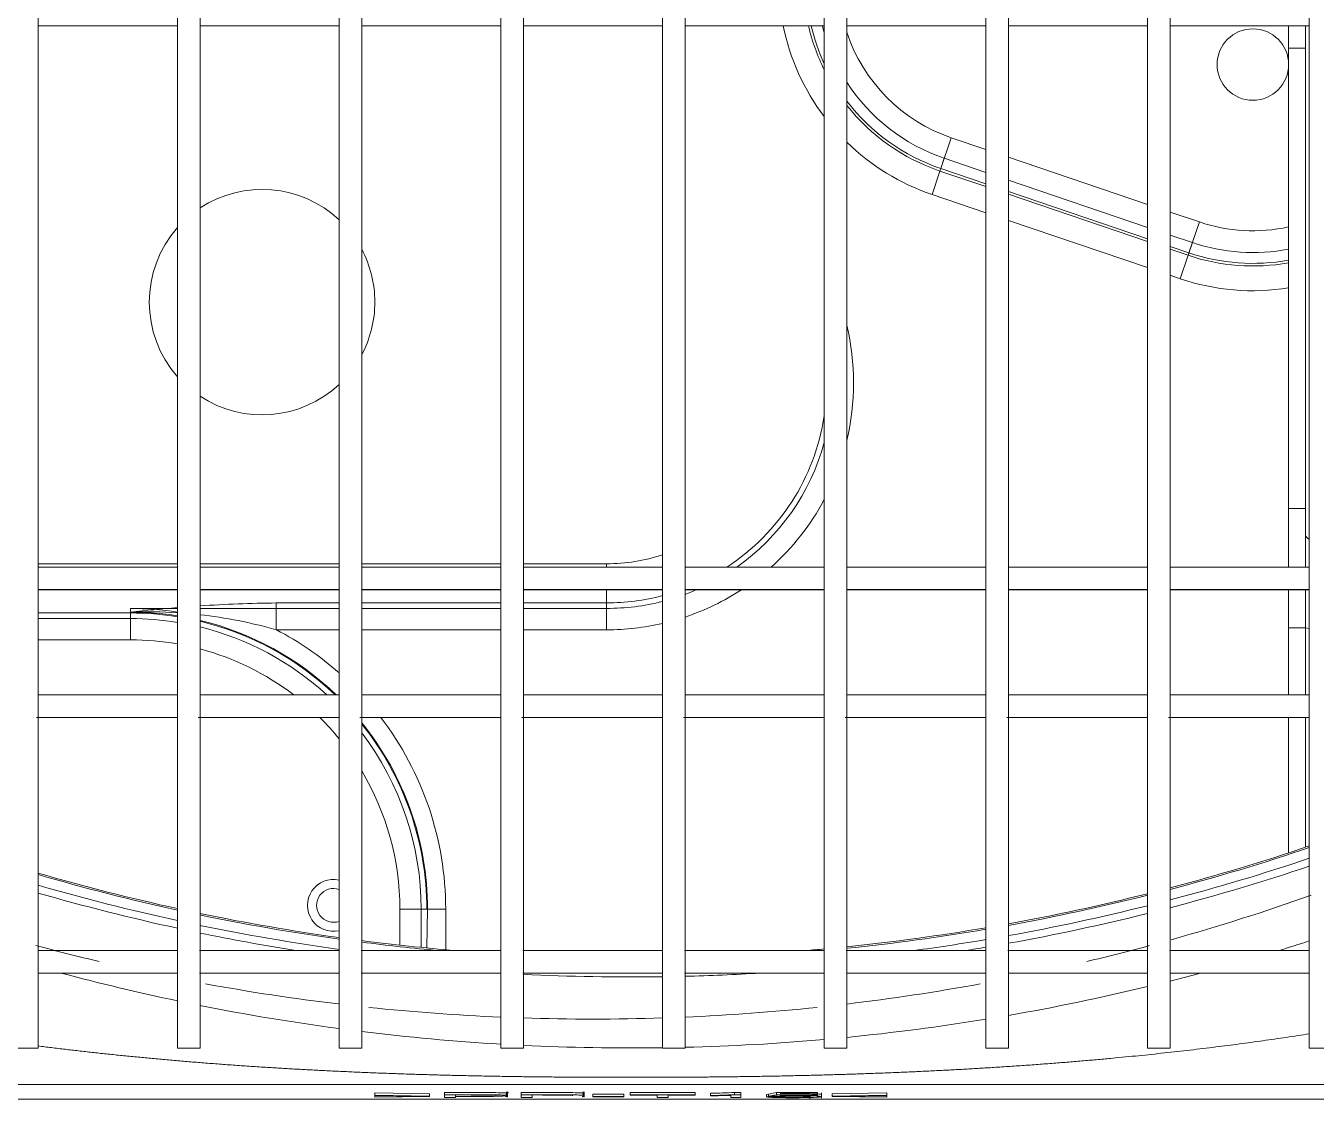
# Model space of a CAD drawing. Header units: millimetres. Extents: x 147592 to 201688, y -27981 to 8299.
# Drawn here: x 166369.7 to 166541.3, y -805 to -662.3 of the extents above; entities that cross this region are included whole.
import ezdxf

# ---------------------------------------------------------------- set-up
doc = ezdxf.new("R2010")
doc.units = ezdxf.units.MM
for name, color, linetype, lineweight in [('A-DETL-____-WIDE', 7, 'Continuous', 80), ('G-XREF-____-OTLN', 7, 'Continuous', 5), ('M-EQPM-____-OTLN', 7, 'Continuous', 5)]:
    doc.layers.add(name, color=color, linetype=linetype, lineweight=lineweight)

# ---------------------------------------------------------------- blocks, each defined once
blk = doc.blocks.new('RUXYQ18BA - top_dwg-2871796-二层给排水_消防平面图')
at = {"layer": 'G-XREF-____-OTLN'}
for p, q in [((414.71, -225.41), (433.2, -225.41)), ((436.2, -225.41), (454.69, -225.41)), ((457.69, -225.41), (476.19, -225.41)), ((479.18, -225.41), (497.68, -225.41)), ((500.68, -225.41), (519.17, -225.41)), ((522.17, -225.41), (540.66, -225.41)), ((543.66, -225.41), (562.15, -225.41)), ((565.15, -225.41), (583.64, -225.41)), ((540.66, -244.91), (535.13, -243.03)), ((562.15, -252.21), (543.66, -245.93)), ((568.11, -254.23), (565.15, -253.23)), ((433.2, -297.39), (414.71, -297.39)), ((454.69, -297.39), (436.2, -297.39)), ((476.19, -297.39), (457.69, -297.39)), ((497.68, -297.39), (479.18, -297.39)), ((519.17, -297.39), (500.68, -297.39)), ((540.66, -297.39), (522.17, -297.39)), ((562.15, -297.39), (543.66, -297.39)), ((583.64, -297.39), (565.15, -297.39)), ((414.71, -300.38), (433.2, -300.38)), ((436.2, -300.38), (454.69, -300.38)), ((457.69, -300.38), (476.19, -300.38)), ((479.18, -300.38), (497.68, -300.38)), ((500.68, -300.38), (519.17, -300.38)), ((522.17, -300.38), (540.66, -300.38)), ((543.66, -300.38), (562.15, -300.38)), ((565.15, -300.38), (583.64, -300.38)), ((433.2, -302.88), (426.96, -302.88)), ((454.69, -302.88), (436.2, -302.88)), ((476.19, -302.88), (457.69, -302.88)), ((490.25, -302.88), (479.18, -302.88)), ((426.96, -304.22), (414.71, -304.22)), ((433.2, -314.38), (414.71, -314.38)), ((454.69, -314.38), (436.2, -314.38)), ((476.19, -314.38), (457.69, -314.38)), ((497.68, -314.38), (479.18, -314.38)), ((519.17, -314.38), (500.68, -314.38)), ((540.66, -314.38), (522.17, -314.38)), ((562.15, -314.38), (543.66, -314.38)), ((583.64, -314.38), (565.15, -314.38)), ((414.71, -317.38), (433.2, -317.38)), ((436.2, -317.38), (454.69, -317.38)), ((457.69, -317.38), (476.19, -317.38)), ((479.18, -317.38), (497.68, -317.38)), ((500.68, -317.38), (519.17, -317.38)), ((522.17, -317.38), (540.66, -317.38)), ((543.66, -317.38), (562.15, -317.38)), ((565.15, -317.38), (583.64, -317.38)), ((580.89, -317.38), (580.89, -335.38)), ((583.14, -317.38), (583.14, -334.63)), ((465.6, -347.94), (465.6, -342.86)), ((433.2, -348.36), (414.71, -348.36)), ((454.69, -348.36), (436.2, -348.36)), ((476.19, -348.36), (457.69, -348.36)), ((497.68, -348.36), (479.18, -348.36)), ((519.17, -348.36), (500.68, -348.36)), ((540.66, -348.36), (522.17, -348.36)), ((562.15, -348.36), (543.66, -348.36)), ((583.64, -348.36), (565.15, -348.36)), ((414.71, -351.36), (433.2, -351.36)), ((436.2, -351.36), (454.69, -351.36)), ((457.69, -351.36), (476.19, -351.36)), ((479.18, -351.36), (497.68, -351.36)), ((500.68, -351.36), (519.17, -351.36)), ((522.17, -351.36), (540.66, -351.36)), ((543.66, -351.36), (562.15, -351.36)), ((565.15, -351.36), (583.64, -351.36)), ((477.07, -367.83), (477.07, -367.17)), ((487.27, -367.83), (487.27, -367.17)), ((511.76, -367.74), (511.76, -367.44)), ((513.9, -367.59), (513.31, -367.69)), ((518.79, -368), (518.79, -367.3))]:
    blk.add_line(p, q, dxfattribs=at)
at = {"layer": 'G-XREF-____-OTLN', "color": 251, "true_color": 0x666666}
for p, q in [((583.14, -228.38), (580.89, -228.38)), ((543.66, -242.88), (562.15, -249.16)), ((534.55, -244.72), (540.66, -246.8)), ((562.15, -253.73), (543.66, -247.45)), ((543.66, -247.82), (562.15, -254.1)), ((562.15, -257.57), (543.66, -251.29)), ((583.14, -289.59), (580.89, -289.59)), ((414.71, -296.94), (433.2, -296.94)), ((436.2, -296.94), (454.69, -296.94)), ((457.69, -296.94), (476.19, -296.94)), ((426.96, -304.22), (426.96, -302.88)), ((457.69, -302.15), (476.19, -302.15)), ((476.19, -305.72), (457.69, -305.72))]:
    blk.add_line(p, q, dxfattribs=at)
at = {"layer": 'G-XREF-____-OTLN', "flags": 128}
for points in [[(411.71, -361.36), (414.71, -361.36), (414.71, 213.41), (411.71, 213.41)], [(433.2, -361.36), (436.2, -361.36), (436.2, 213.41), (433.2, 213.41)], [(454.69, 213.41), (457.69, 213.41), (457.69, -361.36), (454.69, -361.36)], [(476.19, -361.36), (479.18, -361.36), (479.18, 213.41), (476.19, 213.41)], [(500.68, -361.36), (500.68, 213.41), (497.68, 213.41), (497.68, -361.36)], [(522.17, -361.36), (522.17, 213.41), (519.17, 213.41), (519.17, -361.36)], [(543.66, -361.36), (543.66, 213.41), (540.66, 213.41), (540.66, -361.36)], [(565.15, -361.36), (565.15, 213.41), (562.15, 213.41), (562.15, -361.36)], [(586.64, -361.36), (586.64, 213.41), (583.64, 213.41), (583.64, -361.36)], [(496.96, -367.92), (496.96, -367.58), (493.36, -367.58), (493.36, -367.54), (502.03, -367.54), (502.03, -367.58), (498.41, -367.58), (498.41, -367.92)], [(508.1, -367.24), (508.1, -367.54), (507.23, -367.54), (507.23, -367.24)], [(527.5, -367.3), (520.25, -367.41), (520.25, -367.71), (527.5, -367.6), (527.5, -367.65), (521.75, -367.73), (527.5, -367.81), (527.5, -367.65)]]:
    blk.add_lwpolyline(points, close=True, dxfattribs=at)
for points in [[(580.89, -225.41), (580.89, -228.38), (580.89, -289.59), (580.89, -297.39)], [(583.14, -225.41), (583.14, -228.38), (583.14, -289.59), (583.14, -297.39)], [(580.89, -300.38), (580.89, -305.48), (580.89, -314.38)], [(583.14, -300.38), (583.14, -305.48), (583.14, -314.38)], [(723.34, -333.44), (723.34, -362.24), (723.33, -364.94), (659.59, -364.94), (656.41, -368.13), (330.54, -368.13)], [(669.61, -352.14), (655.6, -366.18), (331.34, -366.18), (326.53, -361.36)], [(459.44, -367.81), (459.44, -367.6), (459.44, -367.3), (466.69, -367.41), (466.69, -367.71), (466.69, -367.75), (459.44, -367.86), (459.44, -367.81), (465.2, -367.73), (459.44, -367.65), (459.44, -367.6), (466.69, -367.71)], [(470.16, -367.58), (470.16, -367.77), (470.16, -367.92), (468.71, -367.92), (468.71, -367.54), (468.71, -367.24)], [(480.36, -367.58), (480.36, -367.72), (480.36, -367.92), (478.91, -367.92), (478.91, -367.54), (478.91, -367.24)], [(488.43, -367.76), (488.43, -367.46), (492.54, -367.46), (492.54, -367.76), (492.54, -367.81), (488.43, -367.81), (488.43, -367.76), (492.54, -367.76)], [(493.36, -367.54), (493.36, -367.24), (502.03, -367.24), (502.03, -367.54)], [(504.06, -367.33), (504.06, -367.68), (504.06, -367.63)], [(508.1, -367.54), (508.1, -367.92), (506.76, -367.92), (506.76, -367.62)], [(512.83, -367.54), (511.76, -367.74), (512.94, -367.74), (512.94, -367.82), (511.52, -367.82), (511.52, -367.52), (511.76, -367.44), (512.83, -367.24), (518.26, -367.24), (518.26, -367.54), (518.26, -367.59), (513.9, -367.59)], [(518.26, -367.54), (512.83, -367.54), (512.83, -367.24)], [(527.5, -367.81), (527.5, -367.86), (520.25, -367.75), (520.25, -367.71)]]:
    blk.add_lwpolyline(points, dxfattribs=at)
at = {"layer": 'G-XREF-____-OTLN', "color": 251, "true_color": 0x666666, "flags": 128}
for points in [[(535.13, -243.03), (534.66, -244.4), (536.06, -240.3), (540.66, -241.86)], [(540.66, -246.43), (534.66, -244.4), (534.55, -244.72), (533.5, -247.84), (540.66, -250.27)], [(565.15, -254.75), (567.64, -255.6), (569.04, -251.5), (565.15, -250.18)], [(568.11, -254.23), (567.53, -255.92), (565.15, -255.12)], [(567.64, -255.6), (567.53, -255.92), (566.48, -259.04), (565.15, -258.59)], [(479.18, -296.94), (490.25, -296.94), (490.25, -297.39)], [(490.25, -302.88), (490.25, -300.38), (490.25, -302.15), (479.18, -302.15)], [(414.71, -303.48), (426.96, -303.48), (426.96, -303.38), (426.96, -307.06), (414.71, -307.06)], [(454.69, -305.72), (446.34, -305.72), (446.34, -302.15), (454.69, -302.15)], [(490.25, -302.15), (490.25, -305.72), (479.18, -305.72)], [(583.64, -305.55), (583.14, -305.48), (580.89, -305.48)], [(462.76, -347.65), (462.76, -342.86), (466.33, -342.86), (466.44, -342.86), (465.6, -342.86)], [(466.44, -342.86), (466.33, -348.02), (466.44, -342.86), (468.86, -342.86), (468.86, -348.25)]]:
    blk.add_lwpolyline(points, dxfattribs=at)
at = {"layer": 'G-XREF-____-OTLN'}
blk.add_circle((576.15, -230.57), 4.75, dxfattribs=at)
blk.add_circle((576.15, -230.57), 4.75, dxfattribs=at)
at = {"layer": 'G-XREF-____-OTLN', "color": 251, "true_color": 0x666666}
for centre, radius, start, end in [((543.17, -219.37), 30.07, 191.6019, 217.0527), ((543.17, -219.37), 26.78, 193.0508, 206.3474), ((543.17, -219.37), 26.43, 193.2248, 204.7889), ((543.17, -219.37), 22.1, 198.201, 251.2396), ((543.17, -219.37), 26.43, 217.4006, 251.2396), ((543.17, -219.37), 26.78, 218.3591, 251.2396), ((543.17, -219.37), 30.07, 225.7052, 251.2396), ((576.15, -230.57), 22.1, 251.2396, 282.404), ((576.15, -230.57), 26.78, 251.2396, 280.2129), ((576.15, -230.57), 26.43, 251.2396, 280.3482), ((576.15, -230.57), 30.07, 251.2396, 279.0855), ((490.25, -272.89), 32.83, 346.5178, 13.4822), ((490.25, -272.89), 29.25, 303.1462, 351.3739), ((490.25, -272.89), 32.83, 311.7415, 331.7739), ((490.25, -272.89), 24.05, 270, 287.9961), ((490.25, -272.89), 29.25, 270, 284.7159), ((490.25, -272.89), 32.83, 288.526, 303.1219), ((448.32, -486.66), 184.52, 94.7088, 96.65), ((429.21, -366.12), 62.79, 86.3548, 92.0604), ((426.96, -342.86), 39.49, 80.8968, 90), ((426.96, -342.86), 39.38, 80.8715, 90), ((448.32, -486.66), 184.52, 90.6148, 93.7711), ((429.21, -366.12), 62.79, 74.1663, 83.6424), ((426.96, -342.86), 39.49, 46.1683, 76.4581), ((426.96, -342.86), 39.38, 46.3328, 76.4201), ((490.25, -272.89), 32.83, 270, 283.0841), ((426.96, -342.86), 41.9, 48.5473, 62.4376), ((426.96, -342.86), 35.81, 79.9517, 90), ((426.96, -342.86), 35.81, 52.7056, 75.0351), ((426.96, -342.86), 35.81, 39.2238, 45.3802), ((426.96, -342.86), 39.49, 360, 38.8846), ((426.96, -342.86), 39.38, 360, 38.6886), ((426.96, -342.86), 41.9, 360, 37.4632), ((426.96, -342.86), 35.81, 360, 30.8591), ((493.47, -68.44), 282.44, 284.7012, 288.6178), ((493.47, -68.44), 283.44, 284.6482, 288.5497), ((453.94, -342.36), 3.45, 77.4441, 282.5559), ((493.47, -68.44), 282.44, 253.8075, 257.6788), ((493.47, -68.44), 283.44, 253.8661, 257.723), ((493.47, -68.44), 282.44, 280.235, 284.0732), ((493.47, -68.44), 283.44, 280.1986, 284.0225), ((493.47, -68.44), 282.44, 258.3008, 262.1084), ((493.47, -68.44), 283.44, 258.3426, 260.9638), ((493.47, -68.44), 282.44, 277.6567, 279.6174), ((493.47, -68.44), 283.44, 279.0362, 279.5832), ((493.47, -68.44), 283.44, 267.1104, 270.8499), ((493.47, -68.44), 283.44, 271.4562, 273.4673)]:
    blk.add_arc(centre, radius, start, end, dxfattribs=at)
at = {"layer": 'G-XREF-____-OTLN'}
for centre, radius, start, end in [((543.17, -219.37), 24.99, 194.0035, 196.2041), ((543.17, -219.37), 24.99, 212.831, 251.2396), ((444.45, -262.15), 14.99, 46.8953, 123.367), ((444.45, -262.15), 14.99, 46.8953, 123.367), ((444.45, -262.15), 14.99, 138.5904, 221.4096), ((444.45, -262.15), 14.99, 138.5904, 221.4096), ((444.45, -262.15), 14.99, 0, 27.9529), ((444.45, -262.15), 14.99, 0, 27.9529), ((576.15, -230.57), 24.99, 251.2396, 280.9528), ((444.45, -262.15), 14.99, 332.0471, 0), ((444.45, -262.15), 14.99, 332.0471, 0), ((444.45, -262.15), 14.99, 236.633, 313.1047), ((444.45, -262.15), 14.99, 236.633, 313.1047), ((490.25, -272.89), 29.99, 305.2373, 344.6813), ((490.25, -272.89), 29.99, 290.3531, 293.5417), ((426.96, -342.86), 39.98, 81.0107, 90), ((490.25, -272.89), 29.99, 270, 284.3476), ((426.96, -342.86), 38.64, 80.6965, 90), ((426.96, -342.86), 38.64, 47.4859, 76.1569), ((426.96, -342.86), 38.64, 360, 37.3078), ((493.47, -68.44), 280.89, 284.7843, 288.7245), ((493.47, -68.44), 281.09, 284.7736, 288.7107), ((493.47, -68.44), 280.89, 253.7155, 257.6097), ((493.47, -68.44), 281.09, 253.7274, 257.6186), ((453.94, -342.36), 2.25, 70.5288, 289.4712), ((493.47, -68.44), 280.89, 280.2922, 284.1526), ((493.47, -68.44), 281.09, 280.2848, 284.1423), ((493.47, -68.44), 280.89, 258.2352, 262.0645), ((493.47, -68.44), 281.09, 258.2437, 262.0702), ((493.47, -68.44), 280.89, 275.8633, 279.6711), ((493.47, -68.44), 281.09, 275.8591, 279.6642), ((493.47, -68.44), 280.89, 262.6817, 265.2475), ((493.47, -68.44), 281.09, 262.6869, 264.7802), ((493.47, -68.44), 280.89, 274.7525, 275.2487), ((493.47, -68.44), 292.88, 287.1092, 287.9309), ((493.47, -68.44), 292.88, 255.013, 258.1247), ((493.47, -68.44), 292.88, 284.1659, 284.987), ((493.47, -68.44), 292.88, 279.8664, 283.5616), ((493.47, -68.44), 292.88, 258.7235, 262.3915), ((493.47, -68.44), 292.88, 275.6224, 279.2714), ((493.47, -68.44), 292.88, 262.983, 266.6162), ((493.47, -68.44), 292.88, 267.2037, 270.8225), ((493.47, -68.44), 292.88, 271.4092, 275.0332), ((503.36, -291.66), 75.67, 270.5313, 272.9349), ((503.36, -291.96), 75.67, 270.5313, 272.9349), ((502.36, -222.25), 145.44, 270.6698, 271.7337)]:
    blk.add_arc(centre, radius, start, end, dxfattribs=at)
at = {"layer": 'G-XREF-____-OTLN', "color": 251, "true_color": 0x666666}
blk.add_ellipse((588.14, -293.11), major_axis=(5, 0), ratio=0.263393, start_param=3.141593, end_param=3.592619, dxfattribs=at)
for points, knots in [([(583.66, -359.44), (571.33, -361.37), (558.11, -362.62), (550.2, -363.37), (541.82, -363.9), (534.01, -364.39), (525.63, -364.7), (517.92, -364.98), (509.53, -365.11), (501.98, -365.22), (493.47, -365.22)], [0.3268665, 0.3268665, 0.3268665, 0.375, 0.375, 0.40625, 0.40625, 0.4375, 0.4375, 0.46875, 0.46875, 0.5, 0.5, 0.5]), ([(493.47, -365.22), (484.97, -365.22), (477.42, -365.11), (469.03, -364.98), (461.31, -364.7), (452.93, -364.39), (445.12, -363.9), (436.75, -363.37), (428.84, -362.62), (421.64, -361.94), (414.7, -361.05)], [0.5, 0.5, 0.5, 0.53125, 0.53125, 0.5625, 0.5625, 0.59375, 0.59375, 0.625, 0.625, 0.6512165, 0.6512165, 0.6512165])]:
    blk.add_open_spline(points, degree=2, knots=knots, dxfattribs=at)
at = {"layer": 'G-XREF-____-OTLN'}
for points in [[(468.71, -367.24), (470.09, -367.24), (471.47, -367.24), (472.85, -367.24)], [(468.71, -367.54), (470.09, -367.54), (471.47, -367.54), (472.85, -367.54)], [(486.05, -367.26), (486.45, -367.27), (486.75, -367.28), (486.96, -367.3)], [(486.05, -367.56), (486.45, -367.57), (486.75, -367.58), (486.96, -367.6)], [(512.68, -367.9), (512.01, -367.88), (511.63, -367.86), (511.52, -367.82)]]:
    blk.add_open_spline(points, degree=3, dxfattribs=at)
for points, knots in [([(477.05, -367.66), (476.98, -367.69), (476.66, -367.71), (475.44, -367.75), (474.4, -367.77), (472.96, -367.77), (472.03, -367.76), (471.09, -367.77), (470.16, -367.77)], [0.4175591, 0.4175591, 0.4175591, 0.4175591, 0.5338554, 0.5338554, 0.6671766, 0.6671766, 0.6671766, 1, 1, 1, 1]), ([(475.57, -367.65), (475.57, -367.65), (475.57, -367.65), (475.57, -367.63), (475.45, -367.62), (475.23, -367.61), (475, -367.6), (474.73, -367.59), (474.08, -367.59), (473.6, -367.58), (472.95, -367.58), (472.71, -367.58), (472.47, -367.58), (472.23, -367.58)], [0.4385011, 0.4385011, 0.4385011, 0.4385011, 0.4385246, 0.4385246, 0.5, 0.5, 0.5, 0.625, 0.625, 0.75, 0.75, 0.75, 0.814375, 0.814375, 0.814375, 0.814375]), ([(472.85, -367.24), (473.49, -367.24), (474.06, -367.24), (474.53, -367.24), (475, -367.24), (475.44, -367.25), (475.84, -367.26), (476.25, -367.27), (476.55, -367.28), (476.76, -367.3)], [0.332823381, 0.332823381, 0.332823381, 0.332823381, 0.333384993, 0.333384993, 0.333384993, 0.333862304, 0.333862304, 0.333862304, 0.334353237, 0.334353237, 0.334353237, 0.334353237]), ([(472.85, -367.54), (473.49, -367.54), (474.06, -367.54), (474.53, -367.54), (475, -367.54), (475.44, -367.55), (475.84, -367.56), (476.25, -367.57), (476.55, -367.58), (476.76, -367.6)], [0.332823381, 0.332823381, 0.332823381, 0.332823381, 0.333384993, 0.333384993, 0.333384993, 0.333862304, 0.333862304, 0.333862304, 0.334353237, 0.334353237, 0.334353237, 0.334353237]), ([(478.91, -367.24), (480.29, -367.24), (481.66, -367.24), (483.04, -367.24), (483.7, -367.24), (484.26, -367.24), (485.2, -367.24), (485.64, -367.25), (486.05, -367.26)], [0, 0, 0, 0, 0.2496949, 0.2496949, 0.2496949, 0.3745424, 0.3745424, 0.4993898, 0.4993898, 0.4993898, 0.4993898]), ([(478.91, -367.54), (480.29, -367.54), (481.66, -367.54), (483.04, -367.54), (483.7, -367.54), (484.26, -367.54), (485.2, -367.54), (485.64, -367.55), (486.05, -367.56)], [0, 0, 0, 0, 0.2496949, 0.2496949, 0.2496949, 0.3745424, 0.3745424, 0.4993898, 0.4993898, 0.4993898, 0.4993898]), ([(484.61, -367.59), (484.28, -367.59), (483.79, -367.58), (483.15, -367.58), (482.68, -367.58), (482.21, -367.58), (481.73, -367.58)], [0.6663407, 0.6663407, 0.6663407, 0.6663407, 0.6668297, 0.6668297, 0.6668297, 0.8363769, 0.8363769, 0.8363769, 0.8363769]), ([(485.76, -367.65), (485.76, -367.65), (485.76, -367.65), (485.76, -367.63), (485.65, -367.62), (485.2, -367.6), (484.93, -367.59), (484.61, -367.59)], [0.5344085, 0.5344085, 0.5344085, 0.5344085, 0.5348261, 0.5348261, 0.6005834, 0.6005834, 0.6663407, 0.6663407, 0.6663407, 0.6663407]), ([(513.31, -367.69), (513.98, -367.67), (514.67, -367.67), (516.3, -367.67), (517.09, -367.68), (517.77, -367.7), (518.44, -367.72), (518.79, -367.75), (518.79, -367.83), (518.44, -367.86), (517.75, -367.89), (517.06, -367.91), (516.17, -367.93), (514.14, -367.93), (513.35, -367.92), (512.68, -367.9)], [0, 0, 0, 0, 0.1471882, 0.1471882, 0.333032, 0.333032, 0.333032, 0.4984228, 0.4984228, 0.6660639, 0.6660639, 0.6660639, 0.849888, 0.849888, 0.9990959, 0.9990959, 0.9990959, 0.9990959]), ([(512.94, -367.82), (513.05, -367.84), (513.29, -367.86), (513.66, -367.87), (514.04, -367.88), (514.5, -367.89), (515.73, -367.89), (516.28, -367.88), (516.71, -367.86), (517.05, -367.85), (517.26, -367.83), (517.32, -367.81)], [0, 0, 0, 0, 0.0005925, 0.0005925, 0.0005925, 0.1484338, 0.1484338, 0.3337283, 0.3337283, 0.3337283, 0.4690648, 0.4690648, 0.4690648, 0.4690648]), ([(517.35, -367.79), (517.35, -367.79), (517.35, -367.79), (517.35, -367.77), (517.13, -367.75), (516.69, -367.73), (516.26, -367.72), (515.7, -367.71), (514.16, -367.71), (513.5, -367.72), (513.03, -367.75)], [0.4992973, 0.4992973, 0.4992973, 0.4992973, 0.4994993, 0.4994993, 0.6668642, 0.6668642, 0.6668642, 0.8145753, 0.8145753, 1, 1, 1, 1]), ([(513.31, -367.39), (513.98, -367.37), (514.67, -367.37), (516.3, -367.37), (517.09, -367.38), (517.77, -367.4), (518.44, -367.42), (518.79, -367.45), (518.79, -367.49), (518.79, -367.49), (518.79, -367.49)], [0, 0, 0, 0, 0.1471882, 0.1471882, 0.333032, 0.333032, 0.333032, 0.4984228, 0.4984228, 0.4985032, 0.4985032, 0.4985032, 0.4985032])]:
    blk.add_open_spline(points, degree=3, knots=knots, dxfattribs=at)
blk = doc.blocks.new('RUXYQ18BA - top_dwg-V211-二层给排水_消防平面图')
at = {"layer": 'A-DETL-____-WIDE'}
blk.add_line((512.94, -367.74), (512.94, -367.82), dxfattribs=at)
for points in [[(476.87, -367.31), (477, -367.32), (477.06, -367.33), (477.07, -367.35)], [(476.87, -367.61), (477, -367.62), (477.06, -367.63), (477.07, -367.65)], [(487.06, -367.31), (487.18, -367.32), (487.24, -367.33), (487.26, -367.34)], [(487.06, -367.61), (487.18, -367.62), (487.24, -367.63), (487.26, -367.64)], [(517.23, -367.83), (517.27, -367.82), (517.3, -367.81), (517.32, -367.81)]]:
    blk.add_open_spline(points, degree=3, dxfattribs=at)
at = {"layer": 'G-XREF-____-OTLN'}
for p, q in [((414.71, -225.41), (433.2, -225.41)), ((436.2, -225.41), (454.69, -225.41)), ((457.69, -225.41), (476.19, -225.41)), ((479.18, -225.41), (497.68, -225.41)), ((500.68, -225.41), (519.17, -225.41)), ((522.17, -225.41), (540.66, -225.41)), ((543.66, -225.41), (562.15, -225.41)), ((565.15, -225.41), (583.64, -225.41)), ((540.66, -244.91), (535.13, -243.03)), ((562.15, -252.21), (543.66, -245.93)), ((568.11, -254.23), (565.15, -253.23)), ((433.2, -297.39), (414.71, -297.39)), ((454.69, -297.39), (436.2, -297.39)), ((476.19, -297.39), (457.69, -297.39)), ((497.68, -297.39), (479.18, -297.39)), ((519.17, -297.39), (500.68, -297.39)), ((540.66, -297.39), (522.17, -297.39)), ((562.15, -297.39), (543.66, -297.39)), ((583.64, -297.39), (565.15, -297.39)), ((414.71, -300.38), (433.2, -300.38)), ((436.2, -300.38), (454.69, -300.38)), ((457.69, -300.38), (476.19, -300.38)), ((479.18, -300.38), (497.68, -300.38)), ((500.68, -300.38), (519.17, -300.38)), ((522.17, -300.38), (540.66, -300.38)), ((543.66, -300.38), (562.15, -300.38)), ((565.15, -300.38), (583.64, -300.38)), ((433.2, -302.88), (426.96, -302.88)), ((454.69, -302.88), (436.2, -302.88)), ((476.19, -302.88), (457.69, -302.88)), ((490.25, -302.88), (479.18, -302.88)), ((426.96, -304.22), (414.71, -304.22)), ((433.2, -314.38), (414.71, -314.38)), ((454.69, -314.38), (436.2, -314.38)), ((476.19, -314.38), (457.69, -314.38)), ((497.68, -314.38), (479.18, -314.38)), ((519.17, -314.38), (500.68, -314.38)), ((540.66, -314.38), (522.17, -314.38)), ((562.15, -314.38), (543.66, -314.38)), ((583.64, -314.38), (565.15, -314.38)), ((414.71, -317.38), (433.2, -317.38)), ((436.2, -317.38), (454.69, -317.38)), ((457.69, -317.38), (476.19, -317.38)), ((479.18, -317.38), (497.68, -317.38)), ((500.68, -317.38), (519.17, -317.38)), ((522.17, -317.38), (540.66, -317.38)), ((543.66, -317.38), (562.15, -317.38)), ((565.15, -317.38), (583.64, -317.38)), ((580.89, -317.38), (580.89, -335.38)), ((583.14, -317.38), (583.14, -334.63)), ((465.6, -347.94), (465.6, -342.86)), ((433.2, -348.36), (414.71, -348.36)), ((454.69, -348.36), (436.2, -348.36)), ((476.19, -348.36), (457.69, -348.36)), ((497.68, -348.36), (479.18, -348.36)), ((519.17, -348.36), (500.68, -348.36)), ((540.66, -348.36), (522.17, -348.36)), ((562.15, -348.36), (543.66, -348.36)), ((583.64, -348.36), (565.15, -348.36)), ((414.71, -351.36), (433.2, -351.36)), ((436.2, -351.36), (454.69, -351.36)), ((457.69, -351.36), (476.19, -351.36)), ((479.18, -351.36), (497.68, -351.36)), ((500.68, -351.36), (519.17, -351.36)), ((522.17, -351.36), (540.66, -351.36)), ((543.66, -351.36), (562.15, -351.36)), ((565.15, -351.36), (583.64, -351.36)), ((477.07, -367.83), (477.07, -367.17)), ((487.27, -367.83), (487.27, -367.17)), ((511.76, -367.74), (511.76, -367.44)), ((513.9, -367.59), (513.31, -367.69)), ((518.79, -368), (518.79, -367.3))]:
    blk.add_line(p, q, dxfattribs=at)
at = {"layer": 'G-XREF-____-OTLN', "color": 251, "true_color": 0x666666}
for p, q in [((583.14, -228.38), (580.89, -228.38)), ((543.66, -242.88), (562.15, -249.16)), ((534.55, -244.72), (540.66, -246.8)), ((562.15, -253.73), (543.66, -247.45)), ((543.66, -247.82), (562.15, -254.1)), ((562.15, -257.57), (543.66, -251.29)), ((583.14, -289.59), (580.89, -289.59)), ((414.71, -296.94), (433.2, -296.94)), ((436.2, -296.94), (454.69, -296.94)), ((457.69, -296.94), (476.19, -296.94)), ((426.96, -304.22), (426.96, -302.88)), ((457.69, -302.15), (476.19, -302.15)), ((476.19, -305.72), (457.69, -305.72))]:
    blk.add_line(p, q, dxfattribs=at)
at = {"layer": 'G-XREF-____-OTLN', "flags": 128}
for points in [[(411.71, -361.36), (414.71, -361.36), (414.71, 213.41), (411.71, 213.41)], [(433.2, -361.36), (436.2, -361.36), (436.2, 213.41), (433.2, 213.41)], [(454.69, 213.41), (457.69, 213.41), (457.69, -361.36), (454.69, -361.36)], [(476.19, -361.36), (479.18, -361.36), (479.18, 213.41), (476.19, 213.41)], [(500.68, -361.36), (500.68, 213.41), (497.68, 213.41), (497.68, -361.36)], [(522.17, -361.36), (522.17, 213.41), (519.17, 213.41), (519.17, -361.36)], [(543.66, -361.36), (543.66, 213.41), (540.66, 213.41), (540.66, -361.36)], [(565.15, -361.36), (565.15, 213.41), (562.15, 213.41), (562.15, -361.36)], [(586.64, -361.36), (586.64, 213.41), (583.64, 213.41), (583.64, -361.36)], [(496.96, -367.92), (496.96, -367.58), (493.36, -367.58), (493.36, -367.54), (502.03, -367.54), (502.03, -367.58), (498.41, -367.58), (498.41, -367.92)], [(508.1, -367.24), (508.1, -367.54), (507.23, -367.54), (507.23, -367.24)], [(527.5, -367.3), (520.25, -367.41), (520.25, -367.71), (527.5, -367.6), (527.5, -367.65), (521.75, -367.73), (527.5, -367.81), (527.5, -367.65)]]:
    blk.add_lwpolyline(points, close=True, dxfattribs=at)
for points in [[(580.89, -225.41), (580.89, -228.38), (580.89, -289.59), (580.89, -297.39)], [(583.14, -225.41), (583.14, -228.38), (583.14, -289.59), (583.14, -297.39)], [(580.89, -300.38), (580.89, -305.48), (580.89, -314.38)], [(583.14, -300.38), (583.14, -305.48), (583.14, -314.38)], [(723.34, -333.44), (723.34, -362.24), (723.33, -364.94), (659.59, -364.94), (656.41, -368.13), (330.54, -368.13)], [(669.61, -352.14), (655.6, -366.18), (331.34, -366.18), (326.53, -361.36)], [(459.44, -367.81), (459.44, -367.6), (459.44, -367.3), (466.69, -367.41), (466.69, -367.71), (466.69, -367.75), (459.44, -367.86), (459.44, -367.81), (465.2, -367.73), (459.44, -367.65), (459.44, -367.6), (466.69, -367.71)], [(470.16, -367.58), (470.16, -367.77), (470.16, -367.92), (468.71, -367.92), (468.71, -367.54), (468.71, -367.24)], [(480.36, -367.58), (480.36, -367.72), (480.36, -367.92), (478.91, -367.92), (478.91, -367.54), (478.91, -367.24)], [(488.43, -367.76), (488.43, -367.46), (492.54, -367.46), (492.54, -367.76), (492.54, -367.81), (488.43, -367.81), (488.43, -367.76), (492.54, -367.76)], [(493.36, -367.54), (493.36, -367.24), (502.03, -367.24), (502.03, -367.54)], [(504.06, -367.33), (504.06, -367.68), (504.06, -367.63)], [(508.1, -367.54), (508.1, -367.92), (506.76, -367.92), (506.76, -367.62)], [(512.83, -367.54), (511.76, -367.74), (512.94, -367.74), (512.94, -367.82), (511.52, -367.82), (511.52, -367.52), (511.76, -367.44), (512.83, -367.24), (518.26, -367.24), (518.26, -367.54), (518.26, -367.59), (513.9, -367.59)], [(518.26, -367.54), (512.83, -367.54), (512.83, -367.24)], [(527.5, -367.81), (527.5, -367.86), (520.25, -367.75), (520.25, -367.71)]]:
    blk.add_lwpolyline(points, dxfattribs=at)
at = {"layer": 'G-XREF-____-OTLN', "color": 251, "true_color": 0x666666, "flags": 128}
for points in [[(535.13, -243.03), (534.66, -244.4), (536.06, -240.3), (540.66, -241.86)], [(540.66, -246.43), (534.66, -244.4), (534.55, -244.72), (533.5, -247.84), (540.66, -250.27)], [(565.15, -254.75), (567.64, -255.6), (569.04, -251.5), (565.15, -250.18)], [(568.11, -254.23), (567.53, -255.92), (565.15, -255.12)], [(567.64, -255.6), (567.53, -255.92), (566.48, -259.04), (565.15, -258.59)], [(479.18, -296.94), (490.25, -296.94), (490.25, -297.39)], [(490.25, -302.88), (490.25, -300.38), (490.25, -302.15), (479.18, -302.15)], [(414.71, -303.48), (426.96, -303.48), (426.96, -303.38), (426.96, -307.06), (414.71, -307.06)], [(454.69, -305.72), (446.34, -305.72), (446.34, -302.15), (454.69, -302.15)], [(490.25, -302.15), (490.25, -305.72), (479.18, -305.72)], [(583.64, -305.55), (583.14, -305.48), (580.89, -305.48)], [(462.76, -347.65), (462.76, -342.86), (466.33, -342.86), (466.44, -342.86), (465.6, -342.86)], [(466.44, -342.86), (466.33, -348.02), (466.44, -342.86), (468.86, -342.86), (468.86, -348.25)]]:
    blk.add_lwpolyline(points, dxfattribs=at)
at = {"layer": 'G-XREF-____-OTLN'}
blk.add_circle((576.15, -230.57), 4.75, dxfattribs=at)
blk.add_circle((576.15, -230.57), 4.75, dxfattribs=at)
at = {"layer": 'G-XREF-____-OTLN', "color": 251, "true_color": 0x666666}
for centre, radius, start, end in [((543.17, -219.37), 30.07, 191.6019, 217.0527), ((543.17, -219.37), 26.78, 193.0508, 206.3474), ((543.17, -219.37), 26.43, 193.2248, 204.7889), ((543.17, -219.37), 22.1, 198.201, 251.2396), ((543.17, -219.37), 26.43, 217.4006, 251.2396), ((543.17, -219.37), 26.78, 218.3591, 251.2396), ((543.17, -219.37), 30.07, 225.7052, 251.2396), ((576.15, -230.57), 22.1, 251.2396, 282.404), ((576.15, -230.57), 26.78, 251.2396, 280.2129), ((576.15, -230.57), 26.43, 251.2396, 280.3482), ((576.15, -230.57), 30.07, 251.2396, 279.0855), ((490.25, -272.89), 32.83, 346.5178, 13.4822), ((490.25, -272.89), 29.25, 303.1462, 351.3739), ((490.25, -272.89), 32.83, 311.7415, 331.7739), ((490.25, -272.89), 24.05, 270, 287.9961), ((490.25, -272.89), 29.25, 270, 284.7159), ((490.25, -272.89), 32.83, 288.526, 303.1219), ((448.32, -486.66), 184.52, 94.7088, 96.65), ((429.21, -366.12), 62.79, 86.3548, 92.0604), ((426.96, -342.86), 39.49, 80.8968, 90), ((426.96, -342.86), 39.38, 80.8715, 90), ((448.32, -486.66), 184.52, 90.6148, 93.7711), ((429.21, -366.12), 62.79, 74.1663, 83.6424), ((426.96, -342.86), 39.49, 46.1683, 76.4581), ((426.96, -342.86), 39.38, 46.3328, 76.4201), ((490.25, -272.89), 32.83, 270, 283.0841), ((426.96, -342.86), 41.9, 48.5473, 62.4376), ((426.96, -342.86), 35.81, 79.9517, 90), ((426.96, -342.86), 35.81, 52.7056, 75.0351), ((426.96, -342.86), 35.81, 39.2238, 45.3802), ((426.96, -342.86), 39.49, 360, 38.8846), ((426.96, -342.86), 39.38, 360, 38.6886), ((426.96, -342.86), 41.9, 360, 37.4632), ((426.96, -342.86), 35.81, 360, 30.8591), ((493.47, -68.44), 282.44, 284.7012, 288.6178), ((493.47, -68.44), 283.44, 284.6482, 288.5497), ((453.94, -342.36), 3.45, 77.4441, 282.5559), ((493.47, -68.44), 282.44, 253.8075, 257.6788), ((493.47, -68.44), 283.44, 253.8661, 257.723), ((493.47, -68.44), 282.44, 280.235, 284.0732), ((493.47, -68.44), 283.44, 280.1986, 284.0225), ((493.47, -68.44), 282.44, 258.3008, 262.1084), ((493.47, -68.44), 283.44, 258.3426, 260.9638), ((493.47, -68.44), 282.44, 277.6567, 279.6174), ((493.47, -68.44), 283.44, 279.0362, 279.5832), ((493.47, -68.44), 283.44, 267.1104, 270.8499), ((493.47, -68.44), 283.44, 271.4562, 273.4673)]:
    blk.add_arc(centre, radius, start, end, dxfattribs=at)
at = {"layer": 'G-XREF-____-OTLN'}
for centre, radius, start, end in [((543.17, -219.37), 24.99, 194.0035, 196.2041), ((543.17, -219.37), 24.99, 212.831, 251.2396), ((444.45, -262.15), 14.99, 46.8953, 123.367), ((444.45, -262.15), 14.99, 46.8953, 123.367), ((444.45, -262.15), 14.99, 138.5904, 221.4096), ((444.45, -262.15), 14.99, 138.5904, 221.4096), ((444.45, -262.15), 14.99, 0, 27.9529), ((444.45, -262.15), 14.99, 0, 27.9529), ((576.15, -230.57), 24.99, 251.2396, 280.9528), ((444.45, -262.15), 14.99, 332.0471, 0), ((444.45, -262.15), 14.99, 332.0471, 0), ((444.45, -262.15), 14.99, 236.633, 313.1047), ((444.45, -262.15), 14.99, 236.633, 313.1047), ((490.25, -272.89), 29.99, 305.2373, 344.6813), ((490.25, -272.89), 29.99, 290.3531, 293.5417), ((426.96, -342.86), 39.98, 81.0107, 90), ((490.25, -272.89), 29.99, 270, 284.3476), ((426.96, -342.86), 38.64, 80.6965, 90), ((426.96, -342.86), 38.64, 47.4859, 76.1569), ((426.96, -342.86), 38.64, 360, 37.3078), ((493.47, -68.44), 280.89, 284.7843, 288.7245), ((493.47, -68.44), 281.09, 284.7736, 288.7107), ((493.47, -68.44), 280.89, 253.7155, 257.6097), ((493.47, -68.44), 281.09, 253.7274, 257.6186), ((453.94, -342.36), 2.25, 70.5288, 289.4712), ((493.47, -68.44), 280.89, 280.2922, 284.1526), ((493.47, -68.44), 281.09, 280.2848, 284.1423), ((493.47, -68.44), 280.89, 258.2352, 262.0645), ((493.47, -68.44), 281.09, 258.2437, 262.0702), ((493.47, -68.44), 280.89, 275.8633, 279.6711), ((493.47, -68.44), 281.09, 275.8591, 279.6642), ((493.47, -68.44), 280.89, 262.6817, 265.2475), ((493.47, -68.44), 281.09, 262.6869, 264.7802), ((493.47, -68.44), 280.89, 274.7525, 275.2487), ((493.47, -68.44), 292.88, 287.1092, 287.9309), ((493.47, -68.44), 292.88, 255.013, 258.1247), ((493.47, -68.44), 292.88, 284.1659, 284.987), ((493.47, -68.44), 292.88, 279.8664, 283.5616), ((493.47, -68.44), 292.88, 258.7235, 262.3915), ((493.47, -68.44), 292.88, 275.6224, 279.2714), ((493.47, -68.44), 292.88, 262.983, 266.6162), ((493.47, -68.44), 292.88, 267.2037, 270.8225), ((493.47, -68.44), 292.88, 271.4092, 275.0332), ((503.36, -291.66), 75.67, 270.5313, 272.9349), ((503.36, -291.96), 75.67, 270.5313, 272.9349), ((502.36, -222.25), 145.44, 270.6698, 271.7337)]:
    blk.add_arc(centre, radius, start, end, dxfattribs=at)
at = {"layer": 'G-XREF-____-OTLN', "color": 251, "true_color": 0x666666}
blk.add_ellipse((588.14, -293.11), major_axis=(5, 0), ratio=0.263393, start_param=3.141593, end_param=3.592619, dxfattribs=at)
for points, knots in [([(583.66, -359.44), (571.33, -361.37), (558.11, -362.62), (550.2, -363.37), (541.82, -363.9), (534.01, -364.39), (525.63, -364.7), (517.92, -364.98), (509.53, -365.11), (501.98, -365.22), (493.47, -365.22)], [0.3268665, 0.3268665, 0.3268665, 0.375, 0.375, 0.40625, 0.40625, 0.4375, 0.4375, 0.46875, 0.46875, 0.5, 0.5, 0.5]), ([(493.47, -365.22), (484.97, -365.22), (477.42, -365.11), (469.03, -364.98), (461.31, -364.7), (452.93, -364.39), (445.12, -363.9), (436.75, -363.37), (428.84, -362.62), (421.64, -361.94), (414.7, -361.05)], [0.5, 0.5, 0.5, 0.53125, 0.53125, 0.5625, 0.5625, 0.59375, 0.59375, 0.625, 0.625, 0.6512165, 0.6512165, 0.6512165])]:
    blk.add_open_spline(points, degree=2, knots=knots, dxfattribs=at)
at = {"layer": 'G-XREF-____-OTLN'}
for points in [[(468.71, -367.24), (470.09, -367.24), (471.47, -367.24), (472.85, -367.24)], [(468.71, -367.54), (470.09, -367.54), (471.47, -367.54), (472.85, -367.54)], [(486.05, -367.26), (486.45, -367.27), (486.75, -367.28), (486.96, -367.3)], [(486.05, -367.56), (486.45, -367.57), (486.75, -367.58), (486.96, -367.6)], [(512.68, -367.9), (512.01, -367.88), (511.63, -367.86), (511.52, -367.82)]]:
    blk.add_open_spline(points, degree=3, dxfattribs=at)
for points, knots in [([(477.05, -367.66), (476.98, -367.69), (476.66, -367.71), (475.44, -367.75), (474.4, -367.77), (472.96, -367.77), (472.03, -367.76), (471.09, -367.77), (470.16, -367.77)], [0.4175591, 0.4175591, 0.4175591, 0.4175591, 0.5338554, 0.5338554, 0.6671766, 0.6671766, 0.6671766, 1, 1, 1, 1]), ([(475.57, -367.65), (475.57, -367.65), (475.57, -367.65), (475.57, -367.63), (475.45, -367.62), (475.23, -367.61), (475, -367.6), (474.73, -367.59), (474.08, -367.59), (473.6, -367.58), (472.95, -367.58), (472.71, -367.58), (472.47, -367.58), (472.23, -367.58)], [0.4385011, 0.4385011, 0.4385011, 0.4385011, 0.4385246, 0.4385246, 0.5, 0.5, 0.5, 0.625, 0.625, 0.75, 0.75, 0.75, 0.814375, 0.814375, 0.814375, 0.814375]), ([(472.85, -367.24), (473.49, -367.24), (474.06, -367.24), (474.53, -367.24), (475, -367.24), (475.44, -367.25), (475.84, -367.26), (476.25, -367.27), (476.55, -367.28), (476.76, -367.3)], [0.332823381, 0.332823381, 0.332823381, 0.332823381, 0.333384993, 0.333384993, 0.333384993, 0.333862304, 0.333862304, 0.333862304, 0.334353237, 0.334353237, 0.334353237, 0.334353237]), ([(472.85, -367.54), (473.49, -367.54), (474.06, -367.54), (474.53, -367.54), (475, -367.54), (475.44, -367.55), (475.84, -367.56), (476.25, -367.57), (476.55, -367.58), (476.76, -367.6)], [0.332823381, 0.332823381, 0.332823381, 0.332823381, 0.333384993, 0.333384993, 0.333384993, 0.333862304, 0.333862304, 0.333862304, 0.334353237, 0.334353237, 0.334353237, 0.334353237]), ([(478.91, -367.24), (480.29, -367.24), (481.66, -367.24), (483.04, -367.24), (483.7, -367.24), (484.26, -367.24), (485.2, -367.24), (485.64, -367.25), (486.05, -367.26)], [0, 0, 0, 0, 0.2496949, 0.2496949, 0.2496949, 0.3745424, 0.3745424, 0.4993898, 0.4993898, 0.4993898, 0.4993898]), ([(478.91, -367.54), (480.29, -367.54), (481.66, -367.54), (483.04, -367.54), (483.7, -367.54), (484.26, -367.54), (485.2, -367.54), (485.64, -367.55), (486.05, -367.56)], [0, 0, 0, 0, 0.2496949, 0.2496949, 0.2496949, 0.3745424, 0.3745424, 0.4993898, 0.4993898, 0.4993898, 0.4993898]), ([(484.61, -367.59), (484.28, -367.59), (483.79, -367.58), (483.15, -367.58), (482.68, -367.58), (482.21, -367.58), (481.73, -367.58)], [0.6663407, 0.6663407, 0.6663407, 0.6663407, 0.6668297, 0.6668297, 0.6668297, 0.8363769, 0.8363769, 0.8363769, 0.8363769]), ([(485.76, -367.65), (485.76, -367.65), (485.76, -367.65), (485.76, -367.63), (485.65, -367.62), (485.2, -367.6), (484.93, -367.59), (484.61, -367.59)], [0.5344085, 0.5344085, 0.5344085, 0.5344085, 0.5348261, 0.5348261, 0.6005834, 0.6005834, 0.6663407, 0.6663407, 0.6663407, 0.6663407]), ([(513.31, -367.69), (513.98, -367.67), (514.67, -367.67), (516.3, -367.67), (517.09, -367.68), (517.77, -367.7), (518.44, -367.72), (518.79, -367.75), (518.79, -367.83), (518.44, -367.86), (517.75, -367.89), (517.06, -367.91), (516.17, -367.93), (514.14, -367.93), (513.35, -367.92), (512.68, -367.9)], [0, 0, 0, 0, 0.1471882, 0.1471882, 0.333032, 0.333032, 0.333032, 0.4984228, 0.4984228, 0.6660639, 0.6660639, 0.6660639, 0.849888, 0.849888, 0.9990959, 0.9990959, 0.9990959, 0.9990959]), ([(512.94, -367.82), (513.05, -367.84), (513.29, -367.86), (513.66, -367.87), (514.04, -367.88), (514.5, -367.89), (515.73, -367.89), (516.28, -367.88), (516.71, -367.86), (517.05, -367.85), (517.26, -367.83), (517.32, -367.81)], [0, 0, 0, 0, 0.0005925, 0.0005925, 0.0005925, 0.1484338, 0.1484338, 0.3337283, 0.3337283, 0.3337283, 0.4690648, 0.4690648, 0.4690648, 0.4690648]), ([(517.35, -367.79), (517.35, -367.79), (517.35, -367.79), (517.35, -367.77), (517.13, -367.75), (516.69, -367.73), (516.26, -367.72), (515.7, -367.71), (514.16, -367.71), (513.5, -367.72), (513.03, -367.75)], [0.4992973, 0.4992973, 0.4992973, 0.4992973, 0.4994993, 0.4994993, 0.6668642, 0.6668642, 0.6668642, 0.8145753, 0.8145753, 1, 1, 1, 1]), ([(513.31, -367.39), (513.98, -367.37), (514.67, -367.37), (516.3, -367.37), (517.09, -367.38), (517.77, -367.4), (518.44, -367.42), (518.79, -367.45), (518.79, -367.49), (518.79, -367.49), (518.79, -367.49)], [0, 0, 0, 0, 0.1471882, 0.1471882, 0.333032, 0.333032, 0.333032, 0.4984228, 0.4984228, 0.4985032, 0.4985032, 0.4985032, 0.4985032])]:
    blk.add_open_spline(points, degree=3, knots=knots, dxfattribs=at)
blk = doc.blocks.new('RUXYQ18BA - RUXYQ18BA-2871902-二层给排水_消防平面图')
at = {"layer": 'M-EQPM-____-OTLN'}
for p, q in [((-378.6, 151.74), (-378.6, 726.51)), ((-360.11, 726.51), (-360.11, 151.74)), ((-357.11, 151.74), (-357.11, 726.51)), ((-338.61, 726.51), (-338.61, 151.74)), ((-335.62, 151.74), (-335.62, 726.51)), ((-317.12, 726.51), (-317.12, 151.74)), ((-314.12, 151.74), (-314.12, 726.51)), ((-295.63, 726.51), (-295.63, 151.74)), ((-292.63, 151.74), (-292.63, 726.51)), ((-274.14, 726.51), (-274.14, 151.74)), ((-271.14, 151.74), (-271.14, 726.51)), ((-252.65, 726.51), (-252.65, 151.74)), ((-249.65, 151.74), (-249.65, 726.51)), ((-231.16, 726.51), (-231.16, 151.74)), ((-228.16, 151.74), (-228.16, 726.51)), ((-209.67, 726.51), (-209.67, 151.74)), ((-378.6, 287.68), (-360.11, 287.68)), ((-357.11, 287.68), (-338.61, 287.68)), ((-335.62, 287.68), (-317.12, 287.68)), ((-314.12, 287.68), (-295.63, 287.68)), ((-292.63, 287.68), (-274.14, 287.68)), ((-271.14, 287.68), (-252.65, 287.68)), ((-249.65, 287.68), (-231.16, 287.68)), ((-228.16, 287.68), (-209.67, 287.68)), ((-360.11, 215.71), (-378.6, 215.71)), ((-338.61, 215.71), (-357.11, 215.71)), ((-317.12, 215.71), (-335.62, 215.71)), ((-295.63, 215.71), (-314.12, 215.71)), ((-274.14, 215.71), (-292.63, 215.71)), ((-252.65, 215.71), (-271.14, 215.71)), ((-231.16, 215.71), (-249.65, 215.71)), ((-209.67, 215.71), (-228.16, 215.71)), ((-378.6, 212.71), (-360.11, 212.71)), ((-357.11, 212.71), (-338.61, 212.71)), ((-335.62, 212.71), (-317.12, 212.71)), ((-314.12, 212.71), (-295.63, 212.71)), ((-292.63, 212.71), (-274.14, 212.71)), ((-271.14, 212.71), (-252.65, 212.71)), ((-249.65, 212.71), (-231.16, 212.71)), ((-228.16, 212.71), (-209.67, 212.71)), ((-360.11, 198.72), (-378.6, 198.72)), ((-338.61, 198.72), (-357.11, 198.72)), ((-317.12, 198.72), (-335.62, 198.72)), ((-295.63, 198.72), (-314.12, 198.72)), ((-274.14, 198.72), (-292.63, 198.72)), ((-252.65, 198.72), (-271.14, 198.72)), ((-231.16, 198.72), (-249.65, 198.72)), ((-209.67, 198.72), (-228.16, 198.72)), ((-378.83, 195.72), (-360.11, 195.72)), ((-357.34, 195.72), (-338.61, 195.72)), ((-335.85, 195.72), (-317.12, 195.72)), ((-314.35, 195.72), (-295.63, 195.72)), ((-292.86, 195.72), (-274.14, 195.72)), ((-271.37, 195.72), (-252.65, 195.72)), ((-249.88, 195.72), (-231.16, 195.72)), ((-228.39, 195.72), (-209.67, 195.72)), ((-360.11, 164.73), (-378.67, 164.73)), ((-338.61, 164.73), (-357.17, 164.73)), ((-317.12, 164.73), (-335.68, 164.73)), ((-295.63, 164.73), (-314.19, 164.73)), ((-274.14, 164.73), (-292.7, 164.73)), ((-252.65, 164.73), (-271.21, 164.73)), ((-231.16, 164.73), (-249.72, 164.73)), ((-209.67, 164.73), (-228.23, 164.73)), ((-378.65, 161.74), (-360.11, 161.74)), ((-357.16, 161.74), (-338.61, 161.74)), ((-335.67, 161.74), (-317.12, 161.74)), ((-314.18, 161.74), (-295.63, 161.74)), ((-292.69, 161.74), (-274.14, 161.74)), ((-271.19, 161.74), (-252.65, 161.74)), ((-249.7, 161.74), (-231.16, 161.74)), ((-228.21, 161.74), (-209.67, 161.74)), ((-381.6, 151.74), (-378.6, 151.74)), ((-360.11, 151.74), (-357.11, 151.74)), ((-338.61, 151.74), (-335.62, 151.74)), ((-317.12, 151.74), (-314.12, 151.74)), ((-295.63, 151.74), (-292.63, 151.74)), ((-274.14, 151.74), (-271.14, 151.74)), ((-252.65, 151.74), (-249.65, 151.74)), ((-231.16, 151.74), (-228.16, 151.74)), ((-209.67, 151.74), (-206.67, 151.74))]:
    blk.add_line(p, q, dxfattribs=at)
for start, end in [(285.6463, 289.5746), (254.9387, 256.6871), (283.3129, 285.0454), (259.592, 263.1875), (276.8057, 280.408), (264, 267.5338), (272.4605, 276), (268.132, 271.8623)]:
    blk.add_arc((-304.88, 440.62), 285, start, end, dxfattribs=at)
for name in ['RUXYQ18BA - top_dwg-2871796-二层给排水_消防平面图', 'RUXYQ18BA - top_dwg-V211-二层给排水_消防平面图']:
    blk.add_blockref(name, (-793.31, 513.1))

msp = doc.modelspace()

# ---------------------------------------------------------------- block references
at = {"layer": 'M-EQPM-____-OTLN', "lineweight": 80}
msp.add_blockref('RUXYQ18BA - RUXYQ18BA-2871902-二层给排水_消防平面图', (166750.01, -950), dxfattribs=at)

doc.saveas('drawing.dxf')
